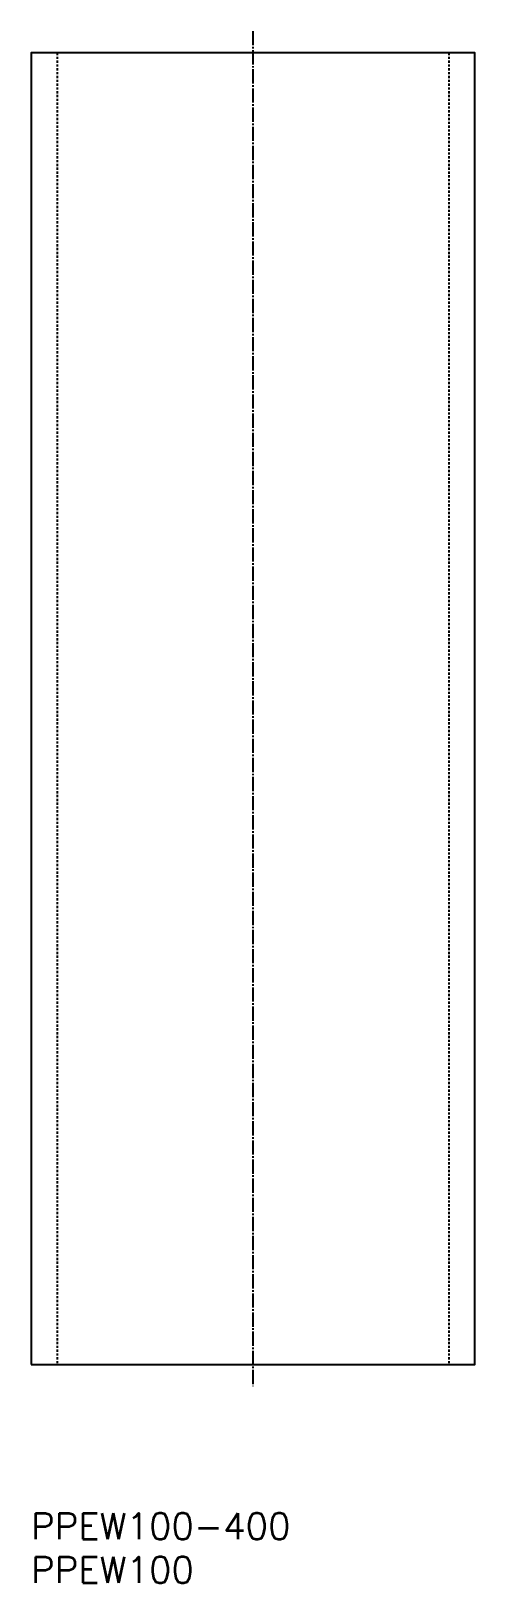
# Model space of a CAD drawing. Extents: x 524 to 626, y -3012 to -2657.
import ezdxf

# ---------------------------------------------------------------- set-up
doc = ezdxf.new("R2010")
doc.units = 0
doc.header["$LTSCALE"] = 0.25
doc.linetypes.add('CENTER', pattern=[17.5, 13, -1.5, 1.5, -1.5])
doc.linetypes.add('DASHED', pattern=[3.5, 2, -1.5])
doc.layers.get('0').update_dxf_attribs({"linetype": 'CONTINUOUS'})
doc.layers.add('CENTER', color=1, linetype='CENTER')
doc.styles.get("Standard").update_dxf_attribs({"font": 'txt', "bigfont": 'BIGFONT'})

msp = doc.modelspace()

# ---------------------------------------------------------------- linework, layer by layer
at = {"color": 3, "linetype": 'DASHED'}
for p, q in [((530.41, -2661.58), (530.41, -2961.58)), ((620.01, -2661.58), (620.01, -2961.58))]:
    msp.add_line(p, q, dxfattribs=at)
at = {"color": 7, "linetype": 'CONTINUOUS'}
msp.add_lwpolyline([(524.41, -2961.58), (626.01, -2961.58), (626.01, -2661.58), (524.41, -2661.58)], close=True, dxfattribs=at)
at = {"layer": 'CENTER', "color": 1, "linetype": 'CENTER'}
msp.add_line((575.21, -2656.58), (575.21, -2966.58), dxfattribs=at)

# ---------------------------------------------------------------- texts
at = {"color": 7, "linetype": 'CONTINUOUS'}
for s, p in [('PPEW100-400', (524.41, -3001.58)), ('PPEW100', (524.41, -3011.58))]:
    msp.add_text(s, height=6, dxfattribs=at).set_placement(p)

doc.saveas('drawing.dxf')
